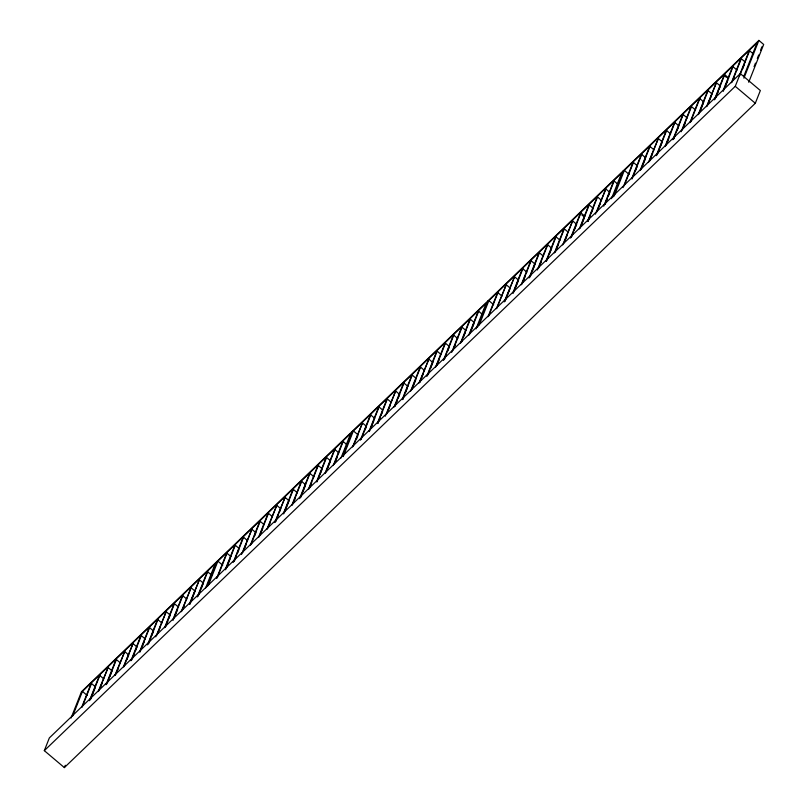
<?xml version="1.0" encoding="UTF-8"?>
<svg xmlns="http://www.w3.org/2000/svg" width="808" height="808" viewBox="0 0 808 808"><rect width="100%" height="100%" fill="white"/><g stroke="black" fill="none" stroke-linecap="round" stroke-linejoin="round"><path stroke-width="1.21" d="M44.319 750.652L49.349 737.926L740.29 73.589L760.348 90.536L755.308 103.262L64.367 767.6L44.319 750.652L735.26 86.315L740.29 73.589M71.053 718.049L81.477 691.709L758.874 40.4L763.681 44.47L748.723 82.254M72.72 715.949L82.436 691.426L215.201 563.772L205.495 588.285M81.588 707.495L90.829 684.144L91.506 683.497L95.516 686.881M82.264 706.849L91.506 683.497M89.425 700.688L99.132 676.165L99.808 675.518L103.818 678.902M90.557 698.87L99.808 675.518M90.435 699.728L95.051 688.052M64.367 767.6L65.286 765.287M98.182 691.537L108.1 667.539L112.11 670.923L109.807 676.761M98.859 690.89L108.1 667.539M100.121 688.244L102.434 682.406M106.02 684.73L115.726 660.207L116.403 659.56L120.412 662.944M106.696 684.073L116.403 659.56M107.494 682.598L108.878 679.104M114.776 675.579L124.705 651.581L128.714 654.965L126.866 659.641M115.453 674.933L124.705 651.581M117.18 671.125L118.564 667.62M123.533 666.438L132.997 643.602L137.007 646.986L135.623 650.49M123.755 666.954L132.997 643.602M124.553 665.479L125.472 663.146M130.906 660.793L140.622 636.27L141.299 635.623L145.309 639.017M131.593 660.146L141.299 635.623M132.391 658.672L134.694 652.824M139.673 651.642L148.914 628.291L149.591 627.644L153.601 631.038M139.885 652.167L149.591 627.644M142.067 647.188L144.379 641.35M147.511 644.835L157.217 620.312L157.893 619.665L161.903 623.059M148.652 643.016L157.893 619.665M148.521 643.875L150.833 638.037M151.752 635.704L153.146 632.199M155.803 636.856L166.196 611.686L170.205 615.08L168.811 618.575M156.944 635.038L166.196 611.686M159.126 630.058L160.519 626.553M164.569 627.715L173.811 604.364L174.488 603.707L178.497 607.101M165.246 627.058L174.488 603.707M165.579 626.755L167.892 620.918M172.862 619.736L182.113 596.385L182.79 595.728L186.799 599.122M173.084 620.251L182.79 595.728M175.265 615.272L177.578 609.434M181.164 611.757L191.082 587.749L195.092 591.143L190.011 603.98M181.84 611.101L191.082 587.749M182.638 609.626L184.487 604.96M189.456 603.778L199.384 579.77L203.394 583.164L201.081 589.002M189.678 604.293L199.384 579.77M197.293 596.96L206.999 572.448L207.676 571.791L211.696 575.185M197.97 596.314L207.676 571.791M198.768 594.84L200.162 591.335M206.979 586.638L216.958 561.449M208.201 585.679L217.907 561.166L350.682 433.512L340.976 458.025M216.605 578.407L226.311 553.884L226.987 553.227L230.997 556.621M217.281 577.75L226.987 553.227M225.361 569.256L234.603 545.905L235.29 545.249L239.299 548.642M225.573 569.771L235.29 545.249M226.371 568.297L230.068 558.954M233.199 562.449L242.905 537.926L243.582 537.27L247.591 540.663M234.34 560.631L243.582 537.27M234.209 561.489L236.522 555.651M237.451 553.308L238.835 549.814M241.491 554.47L251.884 529.301L255.894 532.684L254.5 536.189M242.632 552.652L251.884 529.301M243.895 550.006L246.208 544.168M250.258 545.319L259.499 521.968L260.176 521.322L264.186 524.705M250.934 544.673L260.176 521.322M251.268 544.36L252.651 540.855M258.55 537.34L267.801 513.989L268.478 513.343L272.488 516.726M259.227 536.694L268.478 513.343M260.954 532.876L262.802 528.21M266.852 529.361L276.77 505.364L280.79 508.747L279.396 512.252M267.529 528.715L276.77 505.364M268.327 527.24L270.175 522.564M274.69 522.554L285.072 497.385L289.082 500.768L284.456 512.444M275.366 521.897L285.072 497.385M275.7 521.594L278.477 514.585M283.446 513.403L292.698 490.052L293.375 489.406L297.384 492.789M283.659 513.918L293.375 489.406M291.749 505.424L300.99 482.073L301.667 481.427L305.676 484.81M292.425 504.778L301.667 481.427M293.223 503.303L295.536 497.465M299.586 498.617L309.292 474.094L309.969 473.448L313.979 476.831M300.717 496.799L309.969 473.448M300.596 497.657L301.98 494.153M302.909 491.82L305.222 485.982M308.343 489.466L317.584 466.115L318.261 465.469L322.281 468.852M309.02 488.82L318.261 465.469M309.353 488.507L311.666 482.669M316.645 481.487L325.887 458.136L326.563 457.49L330.573 460.883M316.857 482.012L326.563 457.49M319.968 474.7L321.816 470.024M324.937 473.518L334.189 450.157L334.865 449.511L338.875 452.904M325.614 472.862L334.865 449.511M326.412 471.387L330.108 462.045M333.239 465.539L342.481 442.188L343.158 441.532L347.167 444.925M334.381 463.711L343.158 441.532M335.179 462.237L337.481 456.399M342.461 456.379L352.44 431.189M343.218 456.591L353.389 430.906L486.153 303.242L475.993 328.937M352.541 446.976L362.469 422.968L366.479 426.361L365.085 429.866M353.217 446.319L362.469 422.968M356.348 439.643L357.742 436.138M360.378 440.158L370.084 415.645L370.761 414.989L374.771 418.382M361.055 439.512L370.761 414.989M369.135 431.017L378.386 407.666L379.063 407.01L382.275 409.727M369.357 431.533L379.063 407.01M371.539 426.553L373.851 420.716M377.437 423.038L386.679 399.687L387.355 399.031L391.375 402.424M377.649 423.554L387.355 399.031M377.982 423.24L380.295 417.403M381.224 415.07L382.608 411.565M385.275 416.221L395.657 391.052L399.667 394.445L398.283 397.95M386.416 414.403L395.657 391.052M388.598 409.434L389.981 405.929M394.031 407.081L403.283 383.729L403.96 383.073L407.969 386.466M394.708 406.424L403.96 383.073M395.041 406.121L397.354 400.283M402.334 399.101L411.575 375.75L412.252 375.094L416.261 378.487M402.546 399.617L412.252 375.094M402.879 399.314L403.808 396.97M405.656 392.304L407.505 387.638M410.626 391.123L419.877 367.771L420.554 367.115L424.564 370.508M411.302 390.476L420.554 367.115M412.1 388.991L415.807 379.659M418.928 383.144L428.846 359.146L432.856 362.529L430.553 368.367M419.604 382.497L428.846 359.146M419.938 382.184L423.18 374.013M426.765 376.336L436.471 351.813L437.148 351.167L441.158 354.55M427.442 375.68L437.148 351.167M428.24 374.205L429.624 370.7M435.522 367.185L444.774 343.834L445.45 343.188L449.46 346.571M436.199 366.539L445.45 343.188M436.997 365.065L439.31 359.227M443.36 360.378L453.066 335.855L453.743 335.209L457.752 338.592M444.036 359.722L453.743 335.209M444.37 359.419L445.753 355.914M447.612 351.248L448.995 347.743M451.662 352.399L461.368 327.876L462.045 327.23L466.054 330.613M452.793 350.581L462.045 327.23M454.056 347.935L455.439 344.43M460.419 343.249L469.66 319.897L470.337 319.251L474.346 322.634M461.095 342.602L470.337 319.251M461.429 342.289L462.358 339.956M463.741 336.451L465.125 332.946M468.711 335.269L477.962 311.918L478.639 311.272L481.851 313.979M469.397 334.623L478.639 311.272M471.115 330.815L473.892 323.806M477.488 327.26L487.921 300.93M479.164 325.159L488.87 300.637L621.635 172.983L611.464 198.667M488.022 316.706L497.263 293.354L497.94 292.708L501.95 296.102M488.699 316.059L497.94 292.708M496.324 308.727L506.242 284.729L510.252 288.123L505.172 300.96M497.001 308.08L506.242 284.729M504.152 301.919L514.544 276.75L518.554 280.144L513.928 291.819M504.828 301.273L514.544 276.75M512.918 292.779L522.16 269.428L522.837 268.771L526.846 272.165M513.13 293.294L522.837 268.771M521.21 284.8L530.462 261.449L531.139 260.792L535.149 264.186M521.887 284.143L531.139 260.792M522.685 282.669L524.998 276.831M529.048 277.982L538.754 253.47L539.431 252.813L543.441 256.207M530.189 276.164L539.431 252.813M530.058 277.023L531.452 273.518M532.371 271.185L534.684 265.347M537.35 270.003L547.056 245.491L547.733 244.834L551.743 248.228M538.492 268.185L547.733 244.834M539.744 265.549L541.138 262.044M546.107 260.863L555.349 237.512L556.035 236.855L560.045 240.249M546.319 261.378L556.035 236.855M547.117 259.903L548.046 257.57M549.43 254.066L551.278 249.389M554.409 252.884L563.651 229.533L564.327 228.876L568.337 232.27M555.086 252.227L564.327 228.876M555.884 250.753L558.651 243.753M562.701 244.905L572.63 220.897L576.639 224.291L574.326 230.129M563.843 243.087L572.63 220.897M564.64 241.612L566.953 235.774M570.539 238.087L580.245 213.575L580.922 212.918L584.931 216.312M571.216 237.441L580.922 212.918M572.014 235.966L573.397 232.462M579.296 228.947L588.547 205.596L589.224 204.939L593.234 208.333M579.982 228.29L589.224 204.939M581.699 224.483L584.012 218.645M587.598 220.968L596.839 197.617L597.526 196.96L601.536 200.354M587.81 221.483L597.526 196.96M588.153 221.18L590.456 215.342M591.385 212.999L592.769 209.504M595.435 214.16L605.818 188.981L609.828 192.375L608.444 195.879M596.577 212.342L605.818 188.981M597.829 209.696L600.142 203.858M603.727 206.181L613.444 181.659L614.12 181.012L617.322 183.719M604.869 204.363L614.12 181.012M605.202 204.05L607.06 199.384M612.969 197.001L623.392 170.66M614.181 196.061L624.352 170.377L757.116 42.723L743.714 76.578M623.039 187.618L632.745 163.095L633.422 162.448L637.431 165.832M624.18 185.8L633.422 162.448M631.795 178.467L641.047 155.116L641.724 154.469L645.733 157.853M632.018 178.982L641.724 154.469M635.118 171.67L636.967 167.004M640.098 170.488L649.339 147.137L650.016 146.49L654.025 149.874M640.774 169.842L650.016 146.49M641.572 168.367L645.269 159.024M648.39 162.509L658.318 138.511L662.328 141.895L660.015 147.733M649.531 160.691L658.318 138.511M649.41 161.549L652.642 153.379M656.227 155.702L665.933 131.179L666.62 130.532L670.63 133.916M656.904 155.045L666.62 130.532M657.702 153.571L659.096 150.076M664.994 146.551L674.236 123.2L674.912 122.553L678.922 125.937M665.671 145.905L674.912 122.553M666.469 144.43L668.782 138.592M672.822 139.744L682.538 115.221L683.215 114.574L687.224 117.968M673.508 139.097L683.215 114.574M673.842 138.784L675.225 135.279M677.074 130.613L678.457 127.108M681.124 131.765L690.83 107.242L691.507 106.595L695.516 109.989M682.265 129.947L691.507 106.595M683.528 127.3L685.376 122.634M689.88 122.624L699.132 99.263L699.809 98.616L703.819 102.01M690.557 121.968L699.809 98.616M690.901 121.665L691.82 119.321M698.183 114.645L707.424 91.294L708.101 90.637L712.121 94.031M698.859 113.989L708.101 90.637M700.587 110.181L703.354 103.172M706.485 106.666L716.403 82.658L720.413 86.052L719.029 89.547M707.162 106.01L716.403 82.658M707.96 104.535L711.656 95.192M714.312 99.849L724.029 75.336L724.705 74.679L728.715 78.073M714.989 99.202L724.705 74.679M715.787 97.728L718.1 91.89M723.079 90.708L732.321 67.357L732.997 66.7L737.007 70.094M723.291 91.223L732.997 66.7M725.473 86.244L727.786 80.406M731.371 82.729L740.623 59.378L741.3 58.721L745.309 62.115M732.048 82.073L741.3 58.721M732.846 80.598L734.24 77.093M739.209 75.912L748.915 51.399L749.592 50.742L753.611 54.136M739.886 75.265L749.592 50.742M742.532 69.114L744.38 64.448M743.915 78.194L758.874 40.4M754.066 66.64L755.46 63.135M757.308 58.469L758.692 54.964M760.54 50.288L761.924 46.783M724.827 76.013L726.432 77.366M735.26 86.315L755.308 103.262M624.352 170.377L629.159 174.447M581.851 214.928L583.457 216.281M488.87 300.637L493.678 304.707M353.389 430.906L358.207 434.967M217.907 561.166L222.725 565.236M82.436 691.426L87.244 695.496"/></g></svg>
